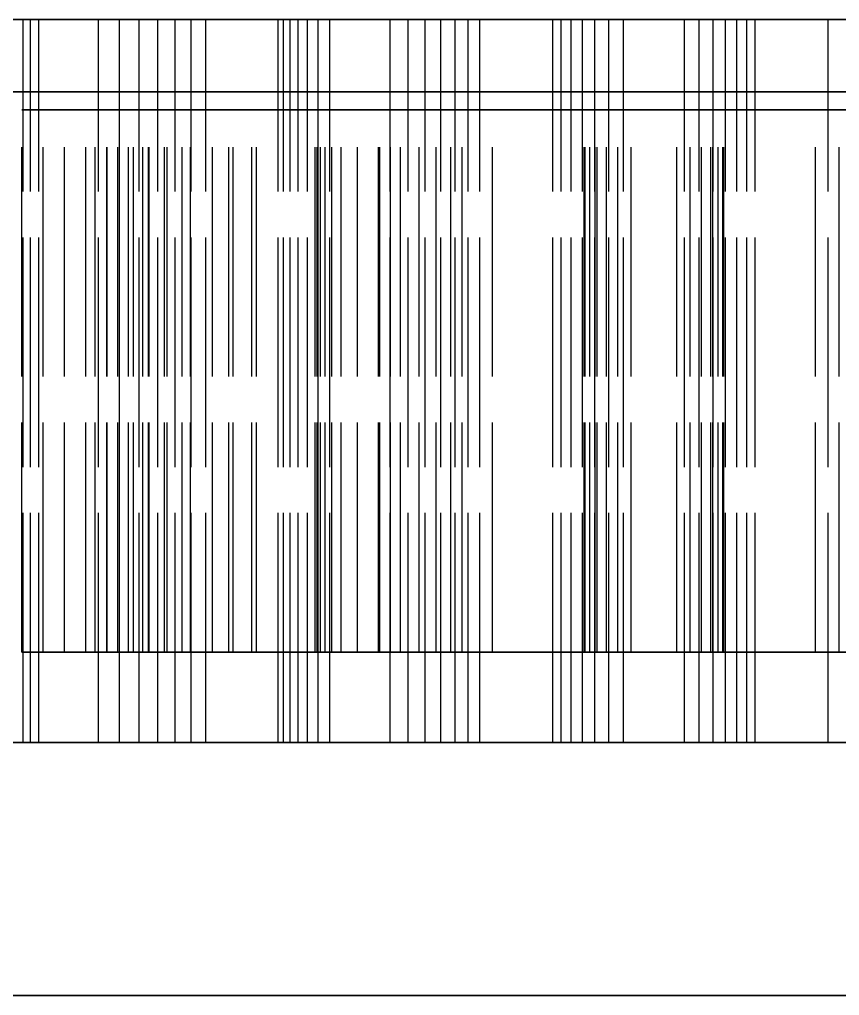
# Model space of a CAD drawing. Header units: millimetres. Extents: x -31 to 149, y -20 to 140.
# Drawn here: x 78.49 to 83.03, y 38.6 to 44 of the extents above; entities that cross this region are included whole.
import ezdxf

# ---------------------------------------------------------------- set-up
doc = ezdxf.new("R2010")
doc.units = ezdxf.units.MM
doc.linetypes.add('DASHED', pattern=[1.524, 1.27, -0.254])
doc.layers.add('HIDDEN', color=8, linetype='DASHED')

msp = doc.modelspace()

# ---------------------------------------------------------------- linework, layer by layer
at = {"layer": 'HIDDEN'}
for points in [[(85.84127, 44), (85.14286, 44), (84.44444, 44), (83.74603, 44), (83.04762, 44), (82.34921, 44), (81.65079, 44), (80.95238, 44), (80.25397, 44), (79.55556, 44), (78.85714, 44), (78.15873, 44), (77.46032, 44), (76.7619, 44), (76.06349, 44), (75.36508, 44), (74.66667, 44), (73.96825, 44)], [(74.31746, 44), (74.66667, 44), (75.01587, 44), (75.36508, 44), (75.71429, 44), (76.06349, 44), (76.4127, 44), (76.7619, 44), (77.11111, 44), (77.46032, 44), (77.80952, 44), (78.15873, 44), (78.50794, 44), (78.85714, 44), (79.20635, 44), (79.55556, 44), (79.90476, 44), (80.25397, 44), (80.60317, 44), (80.95238, 44), (81.30159, 44), (81.65079, 44), (82, 44)], [(85.94643, 44), (85.33929, 44), (84.73214, 44), (84.125, 44), (83.51786, 44), (82.91071, 44), (82.30357, 44), (81.69643, 44), (81.08929, 44), (80.48214, 44), (79.875, 44), (79.26786, 44), (78.66071, 44), (78.05357, 44), (77.44643, 44), (76.83929, 44), (76.23214, 44), (75.625, 44), (75.01786, 44), (74.41071, 44)], [(83.05556, 44), (82.75397, 44), (82.45238, 44), (82.15079, 44), (81.84921, 44), (81.54762, 44), (81.24603, 44), (80.94444, 44), (80.64286, 44), (80.34127, 44), (80.03968, 44), (79.7381, 44), (79.43651, 44), (79.13492, 44), (78.83333, 44), (78.53175, 44), (78.23016, 44)], [(78.35714, 44), (78.66071, 44), (78.96429, 44), (79.26786, 44), (79.57143, 44), (79.875, 44), (80.17857, 44), (80.48214, 44), (80.78571, 44), (81.08929, 44), (81.39286, 44), (81.69643, 44), (82, 44)], [(78.38095, 44), (78.53175, 44), (78.68254, 44), (78.83333, 44), (78.98413, 44), (79.13492, 44), (79.28571, 44), (79.43651, 44), (79.5873, 44), (79.7381, 44), (79.88889, 44), (80.03968, 44), (80.19048, 44), (80.34127, 44), (80.49206, 44), (80.64286, 44), (80.79365, 44), (80.94444, 44), (81.09524, 44), (81.24603, 44), (81.39683, 44), (81.54762, 44), (81.69841, 44), (81.84921, 44), (82, 44)], [(78.50984, 44), (78.47631, 44)], [(78.47631, 44), (78.50984, 44)], [(78.54997, 44), (78.50984, 44)], [(78.50984, 44), (78.54997, 44)], [(78.50984, 40), (78.50984, 44)], [(78.50984, 40), (78.50984, 44)], [(78.59643, 44), (78.54997, 44)], [(78.54997, 44), (78.59643, 44)], [(78.54997, 40), (78.54997, 44)], [(78.54997, 40), (78.54997, 44)], [(78.92669, 44), (78.59643, 44)], [(78.59643, 44), (78.92669, 44)], [(78.59643, 40), (78.59643, 44)], [(78.59643, 40), (78.59643, 44)], [(79.04243, 44), (78.92669, 44)], [(78.92669, 44), (79.04243, 44)], [(78.92669, 40), (78.92669, 44)], [(78.92669, 40), (78.92669, 44)], [(79.15194, 44), (79.04243, 44)], [(79.04243, 44), (79.15194, 44)], [(79.04243, 40), (79.04243, 44)], [(79.04243, 40), (79.04243, 44)], [(79.25493, 44), (79.15194, 44)], [(79.15194, 44), (79.25493, 44)], [(79.15194, 40), (79.15194, 44)], [(79.15194, 40), (79.15194, 44)], [(79.35101, 44), (79.25493, 44)], [(79.25493, 44), (79.35101, 44)], [(79.25493, 40), (79.25493, 44)], [(79.25493, 40), (79.25493, 44)], [(79.43967, 44), (79.35101, 44)], [(79.35101, 44), (79.43967, 44)], [(79.35101, 40), (79.35101, 44)], [(79.35101, 40), (79.35101, 44)], [(79.52018, 44), (79.43967, 44)], [(79.43967, 44), (79.52018, 44)], [(79.43967, 40), (79.43967, 44)], [(79.43967, 40), (79.43967, 44)], [(79.92101, 44), (79.52018, 44)], [(79.52018, 44), (79.92101, 44)], [(79.52018, 40), (79.52018, 44)], [(79.52018, 40), (79.52018, 44)], [(79.94991, 44), (79.92101, 44)], [(79.92101, 44), (79.94991, 44)], [(79.92101, 40), (79.92101, 44)], [(79.92101, 40), (79.92101, 44)], [(79.98706, 44), (79.94991, 44)], [(79.94991, 44), (79.98706, 44)], [(79.94991, 40), (79.94991, 44)], [(79.94991, 40), (79.94991, 44)], [(80.03173, 44), (79.98706, 44)], [(79.98706, 44), (80.03173, 44)], [(79.98706, 40), (79.98706, 44)], [(79.98706, 40), (79.98706, 44)], [(80.08344, 44), (80.03173, 44)], [(80.03173, 44), (80.08344, 44)], [(80.03173, 40), (80.03173, 44)], [(80.03173, 40), (80.03173, 44)], [(80.14181, 44), (80.08344, 44)], [(80.08344, 44), (80.14181, 44)], [(80.08344, 40), (80.08344, 44)], [(80.08344, 40), (80.08344, 44)], [(80.20657, 44), (80.14181, 44)], [(80.14181, 44), (80.20657, 44)], [(80.14181, 40), (80.14181, 44)], [(80.14181, 40), (80.14181, 44)], [(80.54112, 44), (80.20657, 44)], [(80.20657, 44), (80.54112, 44)], [(80.20657, 40), (80.20657, 44)], [(80.20657, 40), (80.20657, 44)], [(80.64066, 44), (80.54112, 44)], [(80.54112, 44), (80.64066, 44)], [(80.54112, 40), (80.54112, 44)], [(80.54112, 40), (80.54112, 44)], [(80.73387, 44), (80.64066, 44)], [(80.64066, 44), (80.73387, 44)], [(80.64066, 40), (80.64066, 44)], [(80.64066, 40), (80.64066, 44)], [(80.82046, 44), (80.73387, 44)], [(80.73387, 44), (80.82046, 44)], [(80.73387, 40), (80.73387, 44)], [(80.73387, 40), (80.73387, 44)], [(80.90004, 44), (80.82046, 44)], [(80.82046, 44), (80.90004, 44)], [(80.82046, 40), (80.82046, 44)], [(80.82046, 40), (80.82046, 44)], [(80.97209, 44), (80.90004, 44)], [(80.90004, 44), (80.97209, 44)], [(80.90004, 40), (80.90004, 44)], [(80.90004, 40), (80.90004, 44)], [(81.03589, 44), (80.97209, 44)], [(80.97209, 44), (81.03589, 44)], [(80.97209, 40), (80.97209, 44)], [(80.97209, 40), (80.97209, 44)], [(81.44017, 44), (81.03589, 44)], [(81.03589, 44), (81.44017, 44)], [(81.03589, 40), (81.03589, 44)], [(81.03589, 40), (81.03589, 44)], [(81.44017, 44), (81.48672, 44)], [(81.48672, 44), (81.44017, 44)], [(81.44017, 40), (81.44017, 44)], [(81.44017, 40), (81.44017, 44)], [(81.48672, 44), (81.54155, 44)], [(81.54155, 44), (81.48672, 44)], [(81.48672, 40), (81.48672, 44)], [(81.48672, 40), (81.48672, 44)], [(81.54155, 44), (81.60395, 44)], [(81.60395, 44), (81.54155, 44)], [(81.54155, 40), (81.54155, 44)], [(81.54155, 40), (81.54155, 44)], [(81.60395, 44), (81.67339, 44)], [(81.67339, 44), (81.60395, 44)], [(81.60395, 40), (81.60395, 44)], [(81.60395, 40), (81.60395, 44)], [(81.67339, 44), (81.74951, 44)], [(81.74951, 44), (81.67339, 44)], [(81.67339, 40), (81.67339, 44)], [(81.67339, 40), (81.67339, 44)], [(81.74951, 44), (81.83201, 44)], [(81.83201, 44), (81.74951, 44)], [(81.74951, 40), (81.74951, 44)], [(81.74951, 40), (81.74951, 44)], [(81.83201, 44), (82.16799, 44)], [(82.16799, 44), (81.83201, 44)], [(81.83201, 40), (81.83201, 44)], [(81.83201, 40), (81.83201, 44)], [(82, 44), (82.15079, 44), (82.30159, 44), (82.45238, 44), (82.60317, 44), (82.75397, 44), (82.90476, 44), (83.05556, 44)], [(82, 44), (82.34921, 44), (82.69841, 44), (83.04762, 44), (83.39683, 44), (83.74603, 44), (84.09524, 44), (84.44444, 44), (84.79365, 44), (85.14286, 44), (85.49206, 44), (85.84127, 44)], [(82, 44), (82.30357, 44), (82.60714, 44), (82.91071, 44), (83.21429, 44), (83.51786, 44), (83.82143, 44), (84.125, 44), (84.42857, 44), (84.73214, 44), (85.03571, 44), (85.33929, 44), (85.64286, 44)], [(82.16799, 44), (82.25049, 44)], [(82.25049, 44), (82.16799, 44)], [(82.16799, 40), (82.16799, 44)], [(82.16799, 40), (82.16799, 44)], [(82.25049, 44), (82.32661, 44)], [(82.32661, 44), (82.25049, 44)], [(82.25049, 40), (82.25049, 44)], [(82.25049, 40), (82.25049, 44)], [(82.32661, 44), (82.39605, 44)], [(82.39605, 44), (82.32661, 44)], [(82.32661, 40), (82.32661, 44)], [(82.32661, 40), (82.32661, 44)], [(82.39605, 44), (82.45845, 44)], [(82.45845, 44), (82.39605, 44)], [(82.39605, 40), (82.39605, 44)], [(82.39605, 40), (82.39605, 44)], [(82.45845, 44), (82.51328, 44)], [(82.51328, 44), (82.45845, 44)], [(82.45845, 40), (82.45845, 44)], [(82.45845, 40), (82.45845, 44)], [(82.51328, 44), (82.55983, 44)], [(82.55983, 44), (82.51328, 44)], [(82.51328, 40), (82.51328, 44)], [(82.51328, 40), (82.51328, 44)], [(82.55983, 44), (82.96411, 44)], [(82.96411, 44), (82.55983, 44)], [(82.55983, 40), (82.55983, 44)], [(82.55983, 40), (82.55983, 44)], [(82.96411, 44), (83.02791, 44)], [(83.02791, 44), (82.96411, 44)], [(82.96411, 40), (82.96411, 44)], [(82.96411, 40), (82.96411, 44)], [(83.03889, 43.6), (82.85, 43.6), (82.66111, 43.6), (82.47222, 43.6), (82.28333, 43.6), (82.09444, 43.6), (81.90556, 43.6), (81.71667, 43.6), (81.52778, 43.6), (81.33889, 43.6), (81.15, 43.6), (80.96111, 43.6), (80.77222, 43.6), (80.58333, 43.6), (80.39444, 43.6), (80.20556, 43.6), (80.01667, 43.6), (79.82778, 43.6), (79.63889, 43.6), (79.45, 43.6), (79.26111, 43.6), (79.07222, 43.6), (78.88333, 43.6), (78.69444, 43.6), (78.50556, 43.6), (78.31667, 43.6)], [(83.14286, 43.6), (82.88889, 43.6), (82.63492, 43.6), (82.38095, 43.6), (82.12698, 43.6), (81.87302, 43.6), (81.61905, 43.6), (81.36508, 43.6), (81.11111, 43.6), (80.85714, 43.6), (80.60317, 43.6), (80.34921, 43.6), (80.09524, 43.6), (79.84127, 43.6), (79.5873, 43.6), (79.33333, 43.6), (79.07937, 43.6), (78.8254, 43.6), (78.57143, 43.6), (78.31746, 43.6)], [(83.14286, 43.6), (82.88889, 43.6), (82.63492, 43.6), (82.38095, 43.6), (82.12698, 43.6), (81.87302, 43.6), (81.61905, 43.6), (81.36508, 43.6), (81.11111, 43.6), (80.85714, 43.6), (80.60317, 43.6), (80.34921, 43.6), (80.09524, 43.6), (79.84127, 43.6), (79.5873, 43.6), (79.33333, 43.6), (79.07937, 43.6), (78.8254, 43.6), (78.57143, 43.6), (78.31746, 43.6)], [(78.41111, 43.6), (78.50556, 43.6), (78.6, 43.6), (78.69444, 43.6), (78.78889, 43.6), (78.88333, 43.6), (78.97778, 43.6), (79.07222, 43.6), (79.16667, 43.6), (79.26111, 43.6), (79.35556, 43.6), (79.45, 43.6), (79.54444, 43.6), (79.63889, 43.6), (79.73333, 43.6), (79.82778, 43.6), (79.92222, 43.6), (80.01667, 43.6), (80.11111, 43.6), (80.20556, 43.6), (80.3, 43.6), (80.39444, 43.6), (80.48889, 43.6), (80.58333, 43.6), (80.67778, 43.6), (80.77222, 43.6), (80.86667, 43.6), (80.96111, 43.6), (81.05556, 43.6), (81.15, 43.6), (81.24444, 43.6), (81.33889, 43.6), (81.43333, 43.6), (81.52778, 43.6), (81.62222, 43.6), (81.71667, 43.6), (81.81111, 43.6), (81.90556, 43.6), (82, 43.6)], [(78.44444, 43.6), (78.57143, 43.6), (78.69841, 43.6), (78.8254, 43.6), (78.95238, 43.6), (79.07937, 43.6), (79.20635, 43.6), (79.33333, 43.6), (79.46032, 43.6), (79.5873, 43.6), (79.71429, 43.6), (79.84127, 43.6), (79.96825, 43.6), (80.09524, 43.6), (80.22222, 43.6), (80.34921, 43.6), (80.47619, 43.6), (80.60317, 43.6), (80.73016, 43.6), (80.85714, 43.6), (80.98413, 43.6), (81.11111, 43.6), (81.2381, 43.6), (81.36508, 43.6), (81.49206, 43.6), (81.61905, 43.6), (81.74603, 43.6), (81.87302, 43.6), (82, 43.6)], [(78.44444, 43.6), (78.57143, 43.6), (78.69841, 43.6), (78.8254, 43.6), (78.95238, 43.6), (79.07937, 43.6), (79.20635, 43.6), (79.33333, 43.6), (79.46032, 43.6), (79.5873, 43.6), (79.71429, 43.6), (79.84127, 43.6), (79.96825, 43.6), (80.09524, 43.6), (80.22222, 43.6), (80.34921, 43.6), (80.47619, 43.6), (80.60317, 43.6), (80.73016, 43.6), (80.85714, 43.6), (80.98413, 43.6), (81.11111, 43.6), (81.2381, 43.6), (81.36508, 43.6), (81.49206, 43.6), (81.61905, 43.6), (81.74603, 43.6), (81.87302, 43.6), (82, 43.6)], [(83.09556, 43.6), (82.96667, 43.6), (82.83778, 43.6), (82.70889, 43.6), (82.58, 43.6), (82.45111, 43.6), (82.32222, 43.6), (82.19333, 43.6), (82.06444, 43.6), (81.93556, 43.6), (81.80667, 43.6), (81.67778, 43.6), (81.54889, 43.6), (81.42, 43.6), (81.29111, 43.6), (81.16222, 43.6), (81.03333, 43.6), (80.90444, 43.6), (80.77556, 43.6), (80.64667, 43.6), (80.51778, 43.6), (80.38889, 43.6), (80.26, 43.6), (80.13111, 43.6), (80.00222, 43.6), (79.87333, 43.6), (79.74444, 43.6), (79.61556, 43.6), (79.48667, 43.6), (79.35778, 43.6), (79.22889, 43.6), (79.1, 43.6), (78.97111, 43.6), (78.84222, 43.6), (78.71333, 43.6), (78.58444, 43.6), (78.45556, 43.6)], [(78.45556, 43.6), (78.52, 43.6), (78.58444, 43.6), (78.64889, 43.6), (78.71333, 43.6), (78.77778, 43.6), (78.84222, 43.6), (78.90667, 43.6), (78.97111, 43.6), (79.03556, 43.6), (79.1, 43.6), (79.16444, 43.6), (79.22889, 43.6), (79.29333, 43.6), (79.35778, 43.6), (79.42222, 43.6), (79.48667, 43.6), (79.55111, 43.6), (79.61556, 43.6), (79.68, 43.6), (79.74444, 43.6), (79.80889, 43.6), (79.87333, 43.6), (79.93778, 43.6), (80.00222, 43.6), (80.06667, 43.6), (80.13111, 43.6), (80.19556, 43.6), (80.26, 43.6), (80.32444, 43.6), (80.38889, 43.6), (80.45333, 43.6), (80.51778, 43.6), (80.58222, 43.6), (80.64667, 43.6), (80.71111, 43.6), (80.77556, 43.6), (80.84, 43.6), (80.90444, 43.6), (80.96889, 43.6), (81.03333, 43.6), (81.09778, 43.6), (81.16222, 43.6), (81.22667, 43.6), (81.29111, 43.6), (81.35556, 43.6), (81.42, 43.6), (81.48444, 43.6), (81.54889, 43.6), (81.61333, 43.6), (81.67778, 43.6), (81.74222, 43.6), (81.80667, 43.6), (81.87111, 43.6), (81.93556, 43.6), (82, 43.6)], [(82, 43.6), (82.09444, 43.6), (82.18889, 43.6), (82.28333, 43.6), (82.37778, 43.6), (82.47222, 43.6), (82.56667, 43.6), (82.66111, 43.6), (82.75556, 43.6), (82.85, 43.6), (82.94444, 43.6), (83.03889, 43.6)], [(82, 43.6), (82.12698, 43.6), (82.25397, 43.6), (82.38095, 43.6), (82.50794, 43.6), (82.63492, 43.6), (82.7619, 43.6), (82.88889, 43.6), (83.01587, 43.6), (83.14286, 43.6)], [(82, 43.6), (82.12698, 43.6), (82.25397, 43.6), (82.38095, 43.6), (82.50794, 43.6), (82.63492, 43.6), (82.7619, 43.6), (82.88889, 43.6), (83.01587, 43.6), (83.14286, 43.6)], [(82, 43.6), (82.06444, 43.6), (82.12889, 43.6), (82.19333, 43.6), (82.25778, 43.6), (82.32222, 43.6), (82.38667, 43.6), (82.45111, 43.6), (82.51556, 43.6), (82.58, 43.6), (82.64444, 43.6), (82.70889, 43.6), (82.77333, 43.6), (82.83778, 43.6), (82.90222, 43.6), (82.96667, 43.6), (83.03111, 43.6)], [(78.50227, 43.5), (78.6194, 43.5)], [(78.6194, 43.5), (78.50227, 43.5)], [(78.50227, 40.5), (78.50227, 43.5)], [(78.50227, 40.5), (78.50227, 43.5)], [(78.6194, 43.5), (78.73758, 43.5)], [(78.73758, 43.5), (78.6194, 43.5)], [(78.6194, 40.5), (78.6194, 43.5)], [(78.6194, 40.5), (78.6194, 43.5)], [(78.73758, 43.5), (78.85621, 43.5)], [(78.85621, 43.5), (78.73758, 43.5)], [(78.73758, 40.5), (78.73758, 43.5)], [(78.73758, 40.5), (78.73758, 43.5)], [(78.85621, 43.5), (78.97466, 43.5)], [(78.97466, 43.5), (78.85621, 43.5)], [(78.85621, 40.5), (78.85621, 43.5)], [(78.85621, 40.5), (78.85621, 43.5)], [(78.90786, 43.5), (79.03389, 43.5)], [(78.97227, 43.5), (78.90786, 43.5)], [(78.90786, 43.5), (78.97227, 43.5)], [(79.03389, 43.5), (78.90786, 43.5)], [(78.90786, 40.5), (78.90786, 43.5)], [(78.90786, 40.5), (78.90786, 43.5)], [(79.04302, 43.5), (78.97227, 43.5)], [(78.97227, 43.5), (79.04302, 43.5)], [(78.97227, 40.5), (78.97227, 43.5)], [(78.97227, 40.5), (78.97227, 43.5)], [(78.97466, 43.5), (79.09218, 43.5)], [(79.09218, 43.5), (78.97466, 43.5)], [(78.97466, 40.5), (78.97466, 43.5)], [(78.97466, 40.5), (78.97466, 43.5)], [(79.03389, 43.5), (79.17237, 43.5)], [(79.17237, 43.5), (79.03389, 43.5)], [(79.03389, 40.5), (79.03389, 43.5)], [(79.03389, 40.5), (79.03389, 43.5)], [(79.11986, 43.5), (79.04302, 43.5)], [(79.04302, 43.5), (79.11986, 43.5)], [(79.04302, 40.5), (79.04302, 43.5)], [(79.04302, 40.5), (79.04302, 43.5)], [(79.09218, 43.5), (79.20752, 43.5)], [(79.20752, 43.5), (79.09218, 43.5)], [(79.09218, 40.5), (79.09218, 43.5)], [(79.09218, 40.5), (79.09218, 43.5)], [(79.20268, 43.5), (79.11986, 43.5)], [(79.11986, 43.5), (79.20268, 43.5)], [(79.11986, 40.5), (79.11986, 43.5)], [(79.11986, 40.5), (79.11986, 43.5)], [(79.17237, 43.5), (79.30631, 43.5)], [(79.30631, 43.5), (79.17237, 43.5)], [(79.17237, 40.5), (79.17237, 43.5)], [(79.17237, 40.5), (79.17237, 43.5)], [(79.29169, 43.5), (79.20268, 43.5)], [(79.20268, 43.5), (79.29169, 43.5)], [(79.20268, 40.5), (79.20268, 43.5)], [(79.20268, 40.5), (79.20268, 43.5)], [(79.20752, 43.5), (79.64741, 43.5)], [(79.64741, 43.5), (79.20752, 43.5)], [(79.20752, 40.5), (79.20752, 43.5)], [(79.20752, 40.5), (79.20752, 43.5)], [(79.38848, 43.5), (79.29169, 43.5)], [(79.29169, 43.5), (79.38848, 43.5)], [(79.29169, 40.5), (79.29169, 43.5)], [(79.29169, 40.5), (79.29169, 43.5)], [(79.30631, 43.5), (79.43494, 43.5)], [(79.43494, 43.5), (79.30631, 43.5)], [(79.30631, 40.5), (79.30631, 43.5)], [(79.30631, 40.5), (79.30631, 43.5)], [(79.79986, 43.5), (79.38848, 43.5)], [(79.38848, 43.5), (79.79986, 43.5)], [(79.38848, 40.5), (79.38848, 43.5)], [(79.38848, 40.5), (79.38848, 43.5)], [(79.43494, 43.5), (79.55727, 43.5)], [(79.55727, 43.5), (79.43494, 43.5)], [(79.43494, 40.5), (79.43494, 43.5)], [(79.43494, 40.5), (79.43494, 43.5)], [(79.55727, 43.5), (79.67182, 43.5)], [(79.67182, 43.5), (79.55727, 43.5)], [(79.55727, 40.5), (79.55727, 43.5)], [(79.55727, 40.5), (79.55727, 43.5)], [(79.64741, 43.5), (79.79986, 43.5)], [(79.79986, 43.5), (79.64741, 43.5)], [(79.64741, 40.5), (79.64741, 43.5)], [(79.64741, 40.5), (79.64741, 43.5)], [(79.67182, 43.5), (79.7748, 43.5)], [(79.7748, 43.5), (79.67182, 43.5)], [(79.67182, 40.5), (79.67182, 43.5)], [(79.67182, 40.5), (79.67182, 43.5)], [(79.7748, 43.5), (80.12533, 43.5)], [(80.12533, 43.5), (79.7748, 43.5)], [(79.7748, 40.5), (79.7748, 43.5)], [(79.7748, 40.5), (79.7748, 43.5)], [(79.79986, 40.5), (79.79986, 43.5)], [(79.79986, 40.5), (79.79986, 43.5)], [(80.12533, 43.5), (80.54184, 43.5)], [(80.54184, 43.5), (80.12533, 43.5)], [(80.12533, 40.5), (80.12533, 43.5)], [(80.12533, 40.5), (80.12533, 43.5)], [(80.13641, 43.5), (80.14199, 43.5)], [(80.14077, 43.5), (80.13641, 43.5)], [(80.13641, 43.5), (80.14077, 43.5)], [(80.14199, 43.5), (80.13641, 43.5)], [(80.13641, 40.5), (80.13641, 43.5)], [(80.13641, 40.5), (80.13641, 43.5)], [(80.15524, 43.5), (80.14077, 43.5)], [(80.14077, 43.5), (80.15524, 43.5)], [(80.14077, 40.5), (80.14077, 43.5)], [(80.14077, 40.5), (80.14077, 43.5)], [(80.14199, 43.5), (80.36028, 43.5)], [(80.36028, 43.5), (80.14199, 43.5)], [(80.14199, 40.5), (80.14199, 43.5)], [(80.14199, 40.5), (80.14199, 43.5)], [(80.18025, 43.5), (80.15524, 43.5)], [(80.15524, 43.5), (80.18025, 43.5)], [(80.15524, 40.5), (80.15524, 43.5)], [(80.15524, 40.5), (80.15524, 43.5)], [(80.21689, 43.5), (80.18025, 43.5)], [(80.18025, 43.5), (80.21689, 43.5)], [(80.18025, 40.5), (80.18025, 43.5)], [(80.18025, 40.5), (80.18025, 43.5)], [(80.26919, 43.5), (80.21689, 43.5)], [(80.21689, 43.5), (80.26919, 43.5)], [(80.21689, 40.5), (80.21689, 43.5)], [(80.21689, 40.5), (80.21689, 43.5)], [(80.54184, 43.5), (80.26919, 43.5)], [(80.26919, 43.5), (80.54184, 43.5)], [(80.26919, 40.5), (80.26919, 43.5)], [(80.26919, 40.5), (80.26919, 43.5)], [(80.36028, 43.5), (80.48299, 43.5)], [(80.48299, 43.5), (80.36028, 43.5)], [(80.36028, 40.5), (80.36028, 43.5)], [(80.36028, 40.5), (80.36028, 43.5)], [(83.025, 43.5), (82.98452, 43.5), (82.94405, 43.5), (82.90357, 43.5), (82.8631, 43.5), (82.82262, 43.5), (82.78214, 43.5), (82.74167, 43.5), (82.70119, 43.5), (82.66071, 43.5), (82.62024, 43.5), (82.57976, 43.5), (82.53929, 43.5), (82.49881, 43.5), (82.45833, 43.5), (82.41786, 43.5), (82.37738, 43.5), (82.3369, 43.5), (82.29643, 43.5), (82.25595, 43.5), (82.21548, 43.5), (82.175, 43.5), (82.13452, 43.5), (82.09405, 43.5), (82.05357, 43.5), (82.0131, 43.5), (81.97262, 43.5), (81.93214, 43.5), (81.89167, 43.5), (81.85119, 43.5), (81.81071, 43.5), (81.77024, 43.5), (81.72976, 43.5), (81.68929, 43.5), (81.64881, 43.5), (81.60833, 43.5), (81.56786, 43.5), (81.52738, 43.5), (81.4869, 43.5), (81.44643, 43.5), (81.40595, 43.5), (81.36548, 43.5), (81.325, 43.5), (81.28452, 43.5), (81.24405, 43.5), (81.20357, 43.5), (81.1631, 43.5), (81.12262, 43.5), (81.08214, 43.5), (81.04167, 43.5), (81.00119, 43.5), (80.96071, 43.5), (80.92024, 43.5), (80.87976, 43.5), (80.83929, 43.5), (80.79881, 43.5), (80.75833, 43.5), (80.71786, 43.5), (80.67738, 43.5), (80.6369, 43.5), (80.59643, 43.5), (80.55595, 43.5), (80.51548, 43.5), (80.475, 43.5)], [(80.475, 43.5), (80.51548, 43.5), (80.55595, 43.5), (80.59643, 43.5), (80.6369, 43.5), (80.67738, 43.5), (80.71786, 43.5), (80.75833, 43.5), (80.79881, 43.5), (80.83929, 43.5), (80.87976, 43.5), (80.92024, 43.5), (80.96071, 43.5), (81.00119, 43.5), (81.04167, 43.5), (81.08214, 43.5), (81.12262, 43.5), (81.1631, 43.5), (81.20357, 43.5), (81.24405, 43.5), (81.28452, 43.5), (81.325, 43.5), (81.36548, 43.5), (81.40595, 43.5), (81.44643, 43.5), (81.4869, 43.5), (81.52738, 43.5), (81.56786, 43.5), (81.60833, 43.5), (81.64881, 43.5), (81.68929, 43.5), (81.72976, 43.5), (81.77024, 43.5), (81.81071, 43.5), (81.85119, 43.5), (81.89167, 43.5), (81.93214, 43.5), (81.97262, 43.5), (82.0131, 43.5), (82.05357, 43.5), (82.09405, 43.5), (82.13452, 43.5), (82.175, 43.5), (82.21548, 43.5), (82.25595, 43.5), (82.29643, 43.5), (82.3369, 43.5), (82.37738, 43.5), (82.41786, 43.5), (82.45833, 43.5), (82.49881, 43.5), (82.53929, 43.5), (82.57976, 43.5), (82.62024, 43.5), (82.66071, 43.5), (82.70119, 43.5), (82.74167, 43.5), (82.78214, 43.5), (82.82262, 43.5), (82.8631, 43.5), (82.90357, 43.5), (82.94405, 43.5), (82.98452, 43.5), (83.025, 43.5)], [(80.475, 40.5), (80.475, 43.5)], [(80.48299, 43.5), (80.59681, 43.5)], [(80.59681, 43.5), (80.48299, 43.5)], [(80.48299, 40.5), (80.48299, 43.5)], [(80.48299, 40.5), (80.48299, 43.5)], [(80.54184, 40.5), (80.54184, 43.5)], [(80.54184, 40.5), (80.54184, 43.5)], [(80.59681, 43.5), (80.70097, 43.5)], [(80.70097, 43.5), (80.59681, 43.5)], [(80.59681, 40.5), (80.59681, 43.5)], [(80.59681, 40.5), (80.59681, 43.5)], [(80.70097, 43.5), (80.79441, 43.5)], [(80.79441, 43.5), (80.70097, 43.5)], [(80.70097, 40.5), (80.70097, 43.5)], [(80.70097, 40.5), (80.70097, 43.5)], [(80.79441, 43.5), (80.87529, 43.5)], [(80.87529, 43.5), (80.79441, 43.5)], [(80.79441, 40.5), (80.79441, 43.5)], [(80.79441, 40.5), (80.79441, 43.5)], [(80.87529, 43.5), (80.93832, 43.5)], [(80.93832, 43.5), (80.87529, 43.5)], [(80.87529, 40.5), (80.87529, 43.5)], [(80.87529, 40.5), (80.87529, 43.5)], [(80.93832, 43.5), (81.10556, 43.5)], [(81.10556, 43.5), (80.93832, 43.5)], [(80.93832, 40.5), (80.93832, 43.5)], [(80.93832, 40.5), (80.93832, 43.5)], [(81.10556, 40.5), (81.10556, 43.5)], [(81.10556, 43.5), (81.67453, 43.5)], [(81.67453, 43.5), (81.10556, 43.5)], [(81.10556, 40.5), (81.10556, 43.5)], [(81.61368, 40.5), (81.61368, 43.5)], [(81.67453, 43.5), (81.61368, 43.5)], [(81.61368, 43.5), (81.61987, 43.5)], [(81.61368, 43.5), (81.67453, 43.5)], [(81.61987, 43.5), (81.61368, 43.5)], [(81.61368, 40.5), (81.61368, 43.5)], [(81.61987, 40.5), (81.61987, 43.5)], [(81.61987, 43.5), (81.64542, 43.5)], [(81.64542, 43.5), (81.61987, 43.5)], [(81.61987, 40.5), (81.61987, 43.5)], [(81.64542, 43.5), (81.68492, 43.5)], [(81.68492, 43.5), (81.64542, 43.5)], [(81.64542, 40.5), (81.64542, 43.5)], [(81.64542, 40.5), (81.64542, 43.5)], [(81.67453, 40.5), (81.67453, 43.5)], [(81.67453, 40.5), (81.67453, 43.5)], [(81.68492, 43.5), (81.73671, 43.5)], [(81.73671, 43.5), (81.68492, 43.5)], [(81.68492, 40.5), (81.68492, 43.5)], [(81.68492, 40.5), (81.68492, 43.5)], [(81.73671, 43.5), (81.7999, 43.5)], [(81.7999, 43.5), (81.73671, 43.5)], [(81.73671, 40.5), (81.73671, 43.5)], [(81.73671, 40.5), (81.73671, 43.5)], [(81.7999, 43.5), (81.87397, 43.5)], [(81.87397, 43.5), (81.7999, 43.5)], [(81.7999, 40.5), (81.7999, 43.5)], [(81.7999, 40.5), (81.7999, 43.5)], [(81.87397, 43.5), (82.12603, 43.5)], [(82.12603, 43.5), (81.87397, 43.5)], [(81.87397, 40.5), (81.87397, 43.5)], [(81.87397, 40.5), (81.87397, 43.5)], [(82.12603, 43.5), (82.2001, 43.5)], [(82.2001, 43.5), (82.12603, 43.5)], [(82.12603, 40.5), (82.12603, 43.5)], [(82.12603, 40.5), (82.12603, 43.5)], [(82.2001, 43.5), (82.26329, 43.5)], [(82.26329, 43.5), (82.2001, 43.5)], [(82.2001, 40.5), (82.2001, 43.5)], [(82.2001, 40.5), (82.2001, 43.5)], [(82.26329, 43.5), (82.31508, 43.5)], [(82.31508, 43.5), (82.26329, 43.5)], [(82.26329, 40.5), (82.26329, 43.5)], [(82.26329, 40.5), (82.26329, 43.5)], [(82.31508, 43.5), (82.35458, 43.5)], [(82.35458, 43.5), (82.31508, 43.5)], [(82.31508, 40.5), (82.31508, 43.5)], [(82.31508, 40.5), (82.31508, 43.5)], [(82.38632, 43.5), (82.32547, 43.5)], [(82.32547, 43.5), (82.89444, 43.5)], [(82.89444, 43.5), (82.32547, 43.5)], [(82.32547, 43.5), (82.38632, 43.5)], [(82.32547, 40.5), (82.32547, 43.5)], [(82.32547, 40.5), (82.32547, 43.5)], [(82.35458, 43.5), (82.38013, 43.5)], [(82.38013, 43.5), (82.35458, 43.5)], [(82.35458, 40.5), (82.35458, 43.5)], [(82.35458, 40.5), (82.35458, 43.5)], [(82.38013, 43.5), (82.38632, 43.5)], [(82.38632, 43.5), (82.38013, 43.5)], [(82.38013, 40.5), (82.38013, 43.5)], [(82.38013, 40.5), (82.38013, 43.5)], [(82.38632, 40.5), (82.38632, 43.5)], [(82.38632, 40.5), (82.38632, 43.5)], [(82.89444, 43.5), (83.06168, 43.5)], [(83.06168, 43.5), (82.89444, 43.5)], [(82.89444, 40.5), (82.89444, 43.5)], [(82.89444, 40.5), (82.89444, 43.5)], [(83.025, 40.5), (83.025, 43.5)], [(83.025, 40.5), (83.025, 43.5)], [(78.50227, 40.5), (78.6194, 40.5)], [(78.6194, 40.5), (78.50227, 40.5)], [(78.6194, 40.5), (78.73758, 40.5)], [(78.73758, 40.5), (78.6194, 40.5)], [(78.73758, 40.5), (78.85621, 40.5)], [(78.85621, 40.5), (78.73758, 40.5)], [(78.85621, 40.5), (78.97466, 40.5)], [(78.97466, 40.5), (78.85621, 40.5)], [(78.90786, 40.5), (79.03389, 40.5)], [(78.97227, 40.5), (78.90786, 40.5)], [(78.90786, 40.5), (78.97227, 40.5)], [(79.03389, 40.5), (78.90786, 40.5)], [(79.04302, 40.5), (78.97227, 40.5)], [(78.97227, 40.5), (79.04302, 40.5)], [(78.97466, 40.5), (79.09218, 40.5)], [(79.09218, 40.5), (78.97466, 40.5)], [(79.03389, 40.5), (79.17237, 40.5)], [(79.17237, 40.5), (79.03389, 40.5)], [(79.11986, 40.5), (79.04302, 40.5)], [(79.04302, 40.5), (79.11986, 40.5)], [(79.09218, 40.5), (79.20752, 40.5)], [(79.20752, 40.5), (79.09218, 40.5)], [(79.20268, 40.5), (79.11986, 40.5)], [(79.11986, 40.5), (79.20268, 40.5)], [(79.17237, 40.5), (79.30631, 40.5)], [(79.30631, 40.5), (79.17237, 40.5)], [(79.29169, 40.5), (79.20268, 40.5)], [(79.20268, 40.5), (79.29169, 40.5)], [(79.20752, 40.5), (79.64741, 40.5)], [(79.64741, 40.5), (79.20752, 40.5)], [(79.38848, 40.5), (79.29169, 40.5)], [(79.29169, 40.5), (79.38848, 40.5)], [(79.30631, 40.5), (79.43494, 40.5)], [(79.43494, 40.5), (79.30631, 40.5)], [(79.79986, 40.5), (79.38848, 40.5)], [(79.38848, 40.5), (79.79986, 40.5)], [(79.43494, 40.5), (79.55727, 40.5)], [(79.55727, 40.5), (79.43494, 40.5)], [(79.55727, 40.5), (79.67182, 40.5)], [(79.67182, 40.5), (79.55727, 40.5)], [(79.64741, 40.5), (79.79986, 40.5)], [(79.79986, 40.5), (79.64741, 40.5)], [(79.67182, 40.5), (79.7748, 40.5)], [(79.7748, 40.5), (79.67182, 40.5)], [(79.7748, 40.5), (80.12533, 40.5)], [(80.12533, 40.5), (79.7748, 40.5)], [(80.12533, 40.5), (80.54184, 40.5)], [(80.54184, 40.5), (80.12533, 40.5)], [(80.13641, 40.5), (80.14199, 40.5)], [(80.14077, 40.5), (80.13641, 40.5)], [(80.13641, 40.5), (80.14077, 40.5)], [(80.14199, 40.5), (80.13641, 40.5)], [(80.15524, 40.5), (80.14077, 40.5)], [(80.14077, 40.5), (80.15524, 40.5)], [(80.14199, 40.5), (80.36028, 40.5)], [(80.36028, 40.5), (80.14199, 40.5)], [(80.18025, 40.5), (80.15524, 40.5)], [(80.15524, 40.5), (80.18025, 40.5)], [(80.21689, 40.5), (80.18025, 40.5)], [(80.18025, 40.5), (80.21689, 40.5)], [(80.26919, 40.5), (80.21689, 40.5)], [(80.21689, 40.5), (80.26919, 40.5)], [(80.54184, 40.5), (80.26919, 40.5)], [(80.26919, 40.5), (80.54184, 40.5)], [(80.36028, 40.5), (80.48299, 40.5)], [(80.48299, 40.5), (80.36028, 40.5)], [(83.025, 40.5), (82.98452, 40.5), (82.94405, 40.5), (82.90357, 40.5), (82.8631, 40.5), (82.82262, 40.5), (82.78214, 40.5), (82.74167, 40.5), (82.70119, 40.5), (82.66071, 40.5), (82.62024, 40.5), (82.57976, 40.5), (82.53929, 40.5), (82.49881, 40.5), (82.45833, 40.5), (82.41786, 40.5), (82.37738, 40.5), (82.3369, 40.5), (82.29643, 40.5), (82.25595, 40.5), (82.21548, 40.5), (82.175, 40.5), (82.13452, 40.5), (82.09405, 40.5), (82.05357, 40.5), (82.0131, 40.5), (81.97262, 40.5), (81.93214, 40.5), (81.89167, 40.5), (81.85119, 40.5), (81.81071, 40.5), (81.77024, 40.5), (81.72976, 40.5), (81.68929, 40.5), (81.64881, 40.5), (81.60833, 40.5), (81.56786, 40.5), (81.52738, 40.5), (81.4869, 40.5), (81.44643, 40.5), (81.40595, 40.5), (81.36548, 40.5), (81.325, 40.5), (81.28452, 40.5), (81.24405, 40.5), (81.20357, 40.5), (81.1631, 40.5), (81.12262, 40.5), (81.08214, 40.5), (81.04167, 40.5), (81.00119, 40.5), (80.96071, 40.5), (80.92024, 40.5), (80.87976, 40.5), (80.83929, 40.5), (80.79881, 40.5), (80.75833, 40.5), (80.71786, 40.5), (80.67738, 40.5), (80.6369, 40.5), (80.59643, 40.5), (80.55595, 40.5), (80.51548, 40.5), (80.475, 40.5)], [(80.475, 40.5), (80.51548, 40.5), (80.55595, 40.5), (80.59643, 40.5), (80.6369, 40.5), (80.67738, 40.5), (80.71786, 40.5), (80.75833, 40.5), (80.79881, 40.5), (80.83929, 40.5), (80.87976, 40.5), (80.92024, 40.5), (80.96071, 40.5), (81.00119, 40.5), (81.04167, 40.5), (81.08214, 40.5), (81.12262, 40.5), (81.1631, 40.5), (81.20357, 40.5), (81.24405, 40.5), (81.28452, 40.5), (81.325, 40.5), (81.36548, 40.5), (81.40595, 40.5), (81.44643, 40.5), (81.4869, 40.5), (81.52738, 40.5), (81.56786, 40.5), (81.60833, 40.5), (81.64881, 40.5), (81.68929, 40.5), (81.72976, 40.5), (81.77024, 40.5), (81.81071, 40.5), (81.85119, 40.5), (81.89167, 40.5), (81.93214, 40.5), (81.97262, 40.5), (82.0131, 40.5), (82.05357, 40.5), (82.09405, 40.5), (82.13452, 40.5), (82.175, 40.5), (82.21548, 40.5), (82.25595, 40.5), (82.29643, 40.5), (82.3369, 40.5), (82.37738, 40.5), (82.41786, 40.5), (82.45833, 40.5), (82.49881, 40.5), (82.53929, 40.5), (82.57976, 40.5), (82.62024, 40.5), (82.66071, 40.5), (82.70119, 40.5), (82.74167, 40.5), (82.78214, 40.5), (82.82262, 40.5), (82.8631, 40.5), (82.90357, 40.5), (82.94405, 40.5), (82.98452, 40.5), (83.025, 40.5)], [(80.48299, 40.5), (80.59681, 40.5)], [(80.59681, 40.5), (80.48299, 40.5)], [(80.59681, 40.5), (80.70097, 40.5)], [(80.70097, 40.5), (80.59681, 40.5)], [(80.70097, 40.5), (80.79441, 40.5)], [(80.79441, 40.5), (80.70097, 40.5)], [(80.79441, 40.5), (80.87529, 40.5)], [(80.87529, 40.5), (80.79441, 40.5)], [(80.87529, 40.5), (80.93832, 40.5)], [(80.93832, 40.5), (80.87529, 40.5)], [(80.93832, 40.5), (81.10556, 40.5)], [(81.10556, 40.5), (80.93832, 40.5)], [(81.10556, 40.5), (81.67453, 40.5)], [(81.67453, 40.5), (81.10556, 40.5)], [(81.67453, 40.5), (81.61368, 40.5)], [(81.61368, 40.5), (81.61987, 40.5)], [(81.61368, 40.5), (81.67453, 40.5)], [(81.61987, 40.5), (81.61368, 40.5)], [(81.61987, 40.5), (81.64542, 40.5)], [(81.64542, 40.5), (81.61987, 40.5)], [(81.64542, 40.5), (81.68492, 40.5)], [(81.68492, 40.5), (81.64542, 40.5)], [(81.68492, 40.5), (81.73671, 40.5)], [(81.73671, 40.5), (81.68492, 40.5)], [(81.73671, 40.5), (81.7999, 40.5)], [(81.7999, 40.5), (81.73671, 40.5)], [(81.7999, 40.5), (81.87397, 40.5)], [(81.87397, 40.5), (81.7999, 40.5)], [(81.87397, 40.5), (82.12603, 40.5)], [(82.12603, 40.5), (81.87397, 40.5)], [(82.12603, 40.5), (82.2001, 40.5)], [(82.2001, 40.5), (82.12603, 40.5)], [(82.2001, 40.5), (82.26329, 40.5)], [(82.26329, 40.5), (82.2001, 40.5)], [(82.26329, 40.5), (82.31508, 40.5)], [(82.31508, 40.5), (82.26329, 40.5)], [(82.31508, 40.5), (82.35458, 40.5)], [(82.35458, 40.5), (82.31508, 40.5)], [(82.38632, 40.5), (82.32547, 40.5)], [(82.32547, 40.5), (82.89444, 40.5)], [(82.89444, 40.5), (82.32547, 40.5)], [(82.32547, 40.5), (82.38632, 40.5)], [(82.35458, 40.5), (82.38013, 40.5)], [(82.38013, 40.5), (82.35458, 40.5)], [(82.38013, 40.5), (82.38632, 40.5)], [(82.38632, 40.5), (82.38013, 40.5)], [(82.89444, 40.5), (83.06168, 40.5)], [(83.06168, 40.5), (82.89444, 40.5)], [(85.94643, 40), (85.33929, 40), (84.73214, 40), (84.125, 40), (83.51786, 40), (82.91071, 40), (82.30357, 40), (81.69643, 40), (81.08929, 40), (80.48214, 40), (79.875, 40), (79.26786, 40), (78.66071, 40), (78.05357, 40), (77.44643, 40), (76.83929, 40), (76.23214, 40), (75.625, 40), (75.01786, 40), (74.41071, 40)], [(78.35714, 40), (78.66071, 40), (78.96429, 40), (79.26786, 40), (79.57143, 40), (79.875, 40), (80.17857, 40), (80.48214, 40), (80.78571, 40), (81.08929, 40), (81.39286, 40), (81.69643, 40), (82, 40)], [(78.50984, 40), (78.47631, 40)], [(78.47631, 40), (78.50984, 40)], [(78.54997, 40), (78.50984, 40)], [(78.50984, 40), (78.54997, 40)], [(78.59643, 40), (78.54997, 40)], [(78.54997, 40), (78.59643, 40)], [(78.92669, 40), (78.59643, 40)], [(78.59643, 40), (78.92669, 40)], [(79.04243, 40), (78.92669, 40)], [(78.92669, 40), (79.04243, 40)], [(79.15194, 40), (79.04243, 40)], [(79.04243, 40), (79.15194, 40)], [(79.25493, 40), (79.15194, 40)], [(79.15194, 40), (79.25493, 40)], [(79.35101, 40), (79.25493, 40)], [(79.25493, 40), (79.35101, 40)], [(79.43967, 40), (79.35101, 40)], [(79.35101, 40), (79.43967, 40)], [(79.52018, 40), (79.43967, 40)], [(79.43967, 40), (79.52018, 40)], [(79.92101, 40), (79.52018, 40)], [(79.52018, 40), (79.92101, 40)], [(79.94991, 40), (79.92101, 40)], [(79.92101, 40), (79.94991, 40)], [(79.98706, 40), (79.94991, 40)], [(79.94991, 40), (79.98706, 40)], [(80.03173, 40), (79.98706, 40)], [(79.98706, 40), (80.03173, 40)], [(80.08344, 40), (80.03173, 40)], [(80.03173, 40), (80.08344, 40)], [(80.14181, 40), (80.08344, 40)], [(80.08344, 40), (80.14181, 40)], [(80.20657, 40), (80.14181, 40)], [(80.14181, 40), (80.20657, 40)], [(80.54112, 40), (80.20657, 40)], [(80.20657, 40), (80.54112, 40)], [(80.64066, 40), (80.54112, 40)], [(80.54112, 40), (80.64066, 40)], [(80.73387, 40), (80.64066, 40)], [(80.64066, 40), (80.73387, 40)], [(80.82046, 40), (80.73387, 40)], [(80.73387, 40), (80.82046, 40)], [(80.90004, 40), (80.82046, 40)], [(80.82046, 40), (80.90004, 40)], [(80.97209, 40), (80.90004, 40)], [(80.90004, 40), (80.97209, 40)], [(81.03589, 40), (80.97209, 40)], [(80.97209, 40), (81.03589, 40)], [(81.44017, 40), (81.03589, 40)], [(81.03589, 40), (81.44017, 40)], [(81.44017, 40), (81.48672, 40)], [(81.48672, 40), (81.44017, 40)], [(81.48672, 40), (81.54155, 40)], [(81.54155, 40), (81.48672, 40)], [(81.54155, 40), (81.60395, 40)], [(81.60395, 40), (81.54155, 40)], [(81.60395, 40), (81.67339, 40)], [(81.67339, 40), (81.60395, 40)], [(81.67339, 40), (81.74951, 40)], [(81.74951, 40), (81.67339, 40)], [(81.74951, 40), (81.83201, 40)], [(81.83201, 40), (81.74951, 40)], [(81.83201, 40), (82.16799, 40)], [(82.16799, 40), (81.83201, 40)], [(82, 40), (82.30357, 40), (82.60714, 40), (82.91071, 40), (83.21429, 40), (83.51786, 40), (83.82143, 40), (84.125, 40), (84.42857, 40), (84.73214, 40), (85.03571, 40), (85.33929, 40), (85.64286, 40)], [(82.16799, 40), (82.25049, 40)], [(82.25049, 40), (82.16799, 40)], [(82.25049, 40), (82.32661, 40)], [(82.32661, 40), (82.25049, 40)], [(82.32661, 40), (82.39605, 40)], [(82.39605, 40), (82.32661, 40)], [(82.39605, 40), (82.45845, 40)], [(82.45845, 40), (82.39605, 40)], [(82.45845, 40), (82.51328, 40)], [(82.51328, 40), (82.45845, 40)], [(82.51328, 40), (82.55983, 40)], [(82.55983, 40), (82.51328, 40)], [(82.55983, 40), (82.96411, 40)], [(82.96411, 40), (82.55983, 40)], [(82.96411, 40), (83.02791, 40)], [(83.02791, 40), (82.96411, 40)], [(83.05556, 38.6), (82.75397, 38.6), (82.45238, 38.6), (82.15079, 38.6), (81.84921, 38.6), (81.54762, 38.6), (81.24603, 38.6), (80.94444, 38.6), (80.64286, 38.6), (80.34127, 38.6), (80.03968, 38.6), (79.7381, 38.6), (79.43651, 38.6), (79.13492, 38.6), (78.83333, 38.6), (78.53175, 38.6), (78.23016, 38.6)], [(83.14286, 38.6), (82.88889, 38.6), (82.63492, 38.6), (82.38095, 38.6), (82.12698, 38.6), (81.87302, 38.6), (81.61905, 38.6), (81.36508, 38.6), (81.11111, 38.6), (80.85714, 38.6), (80.60317, 38.6), (80.34921, 38.6), (80.09524, 38.6), (79.84127, 38.6), (79.5873, 38.6), (79.33333, 38.6), (79.07937, 38.6), (78.8254, 38.6), (78.57143, 38.6), (78.31746, 38.6)], [(83.14286, 38.6), (82.88889, 38.6), (82.63492, 38.6), (82.38095, 38.6), (82.12698, 38.6), (81.87302, 38.6), (81.61905, 38.6), (81.36508, 38.6), (81.11111, 38.6), (80.85714, 38.6), (80.60317, 38.6), (80.34921, 38.6), (80.09524, 38.6), (79.84127, 38.6), (79.5873, 38.6), (79.33333, 38.6), (79.07937, 38.6), (78.8254, 38.6), (78.57143, 38.6), (78.31746, 38.6)], [(78.38095, 38.6), (78.53175, 38.6), (78.68254, 38.6), (78.83333, 38.6), (78.98413, 38.6), (79.13492, 38.6), (79.28571, 38.6), (79.43651, 38.6), (79.5873, 38.6), (79.7381, 38.6), (79.88889, 38.6), (80.03968, 38.6), (80.19048, 38.6), (80.34127, 38.6), (80.49206, 38.6), (80.64286, 38.6), (80.79365, 38.6), (80.94444, 38.6), (81.09524, 38.6), (81.24603, 38.6), (81.39683, 38.6), (81.54762, 38.6), (81.69841, 38.6), (81.84921, 38.6), (82, 38.6)], [(78.44444, 38.6), (78.57143, 38.6), (78.69841, 38.6), (78.8254, 38.6), (78.95238, 38.6), (79.07937, 38.6), (79.20635, 38.6), (79.33333, 38.6), (79.46032, 38.6), (79.5873, 38.6), (79.71429, 38.6), (79.84127, 38.6), (79.96825, 38.6), (80.09524, 38.6), (80.22222, 38.6), (80.34921, 38.6), (80.47619, 38.6), (80.60317, 38.6), (80.73016, 38.6), (80.85714, 38.6), (80.98413, 38.6), (81.11111, 38.6), (81.2381, 38.6), (81.36508, 38.6), (81.49206, 38.6), (81.61905, 38.6), (81.74603, 38.6), (81.87302, 38.6), (82, 38.6)], [(78.44444, 38.6), (78.57143, 38.6), (78.69841, 38.6), (78.8254, 38.6), (78.95238, 38.6), (79.07937, 38.6), (79.20635, 38.6), (79.33333, 38.6), (79.46032, 38.6), (79.5873, 38.6), (79.71429, 38.6), (79.84127, 38.6), (79.96825, 38.6), (80.09524, 38.6), (80.22222, 38.6), (80.34921, 38.6), (80.47619, 38.6), (80.60317, 38.6), (80.73016, 38.6), (80.85714, 38.6), (80.98413, 38.6), (81.11111, 38.6), (81.2381, 38.6), (81.36508, 38.6), (81.49206, 38.6), (81.61905, 38.6), (81.74603, 38.6), (81.87302, 38.6), (82, 38.6)], [(83.09556, 38.6), (82.96667, 38.6), (82.83778, 38.6), (82.70889, 38.6), (82.58, 38.6), (82.45111, 38.6), (82.32222, 38.6), (82.19333, 38.6), (82.06444, 38.6), (81.93556, 38.6), (81.80667, 38.6), (81.67778, 38.6), (81.54889, 38.6), (81.42, 38.6), (81.29111, 38.6), (81.16222, 38.6), (81.03333, 38.6), (80.90444, 38.6), (80.77556, 38.6), (80.64667, 38.6), (80.51778, 38.6), (80.38889, 38.6), (80.26, 38.6), (80.13111, 38.6), (80.00222, 38.6), (79.87333, 38.6), (79.74444, 38.6), (79.61556, 38.6), (79.48667, 38.6), (79.35778, 38.6), (79.22889, 38.6), (79.1, 38.6), (78.97111, 38.6), (78.84222, 38.6), (78.71333, 38.6), (78.58444, 38.6), (78.45556, 38.6)], [(78.45556, 38.6), (78.52, 38.6), (78.58444, 38.6), (78.64889, 38.6), (78.71333, 38.6), (78.77778, 38.6), (78.84222, 38.6), (78.90667, 38.6), (78.97111, 38.6), (79.03556, 38.6), (79.1, 38.6), (79.16444, 38.6), (79.22889, 38.6), (79.29333, 38.6), (79.35778, 38.6), (79.42222, 38.6), (79.48667, 38.6), (79.55111, 38.6), (79.61556, 38.6), (79.68, 38.6), (79.74444, 38.6), (79.80889, 38.6), (79.87333, 38.6), (79.93778, 38.6), (80.00222, 38.6), (80.06667, 38.6), (80.13111, 38.6), (80.19556, 38.6), (80.26, 38.6), (80.32444, 38.6), (80.38889, 38.6), (80.45333, 38.6), (80.51778, 38.6), (80.58222, 38.6), (80.64667, 38.6), (80.71111, 38.6), (80.77556, 38.6), (80.84, 38.6), (80.90444, 38.6), (80.96889, 38.6), (81.03333, 38.6), (81.09778, 38.6), (81.16222, 38.6), (81.22667, 38.6), (81.29111, 38.6), (81.35556, 38.6), (81.42, 38.6), (81.48444, 38.6), (81.54889, 38.6), (81.61333, 38.6), (81.67778, 38.6), (81.74222, 38.6), (81.80667, 38.6), (81.87111, 38.6), (81.93556, 38.6), (82, 38.6)], [(82, 38.6), (82.12698, 38.6), (82.25397, 38.6), (82.38095, 38.6), (82.50794, 38.6), (82.63492, 38.6), (82.7619, 38.6), (82.88889, 38.6), (83.01587, 38.6), (83.14286, 38.6)], [(82, 38.6), (82.15079, 38.6), (82.30159, 38.6), (82.45238, 38.6), (82.60317, 38.6), (82.75397, 38.6), (82.90476, 38.6), (83.05556, 38.6)], [(82, 38.6), (82.12698, 38.6), (82.25397, 38.6), (82.38095, 38.6), (82.50794, 38.6), (82.63492, 38.6), (82.7619, 38.6), (82.88889, 38.6), (83.01587, 38.6), (83.14286, 38.6)], [(82, 38.6), (82.06444, 38.6), (82.12889, 38.6), (82.19333, 38.6), (82.25778, 38.6), (82.32222, 38.6), (82.38667, 38.6), (82.45111, 38.6), (82.51556, 38.6), (82.58, 38.6), (82.64444, 38.6), (82.70889, 38.6), (82.77333, 38.6), (82.83778, 38.6), (82.90222, 38.6), (82.96667, 38.6), (83.03111, 38.6)]]:
    msp.add_lwpolyline(points, dxfattribs=at)

doc.saveas('drawing.dxf')
